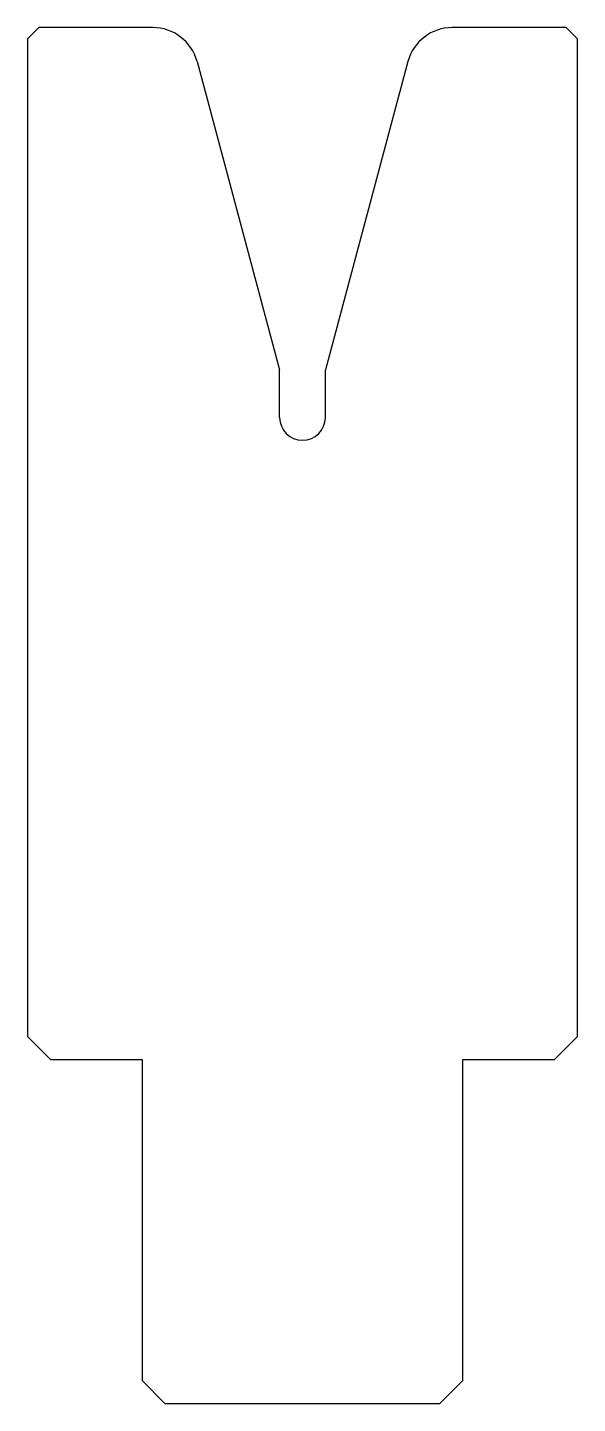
# Model space of a CAD drawing. Extents: x 53.9 to 77.9, y 74.4 to 134.4.
import ezdxf

# ---------------------------------------------------------------- set-up
doc = ezdxf.new("R2010")
doc.units = 0
doc.header["$LTSCALE"] = 25.4
doc.layers.add('PREDEFINITO', color=7, linetype='CONTINUOUS')

msp = doc.modelspace()

# ---------------------------------------------------------------- linework, layer by layer
at = {"layer": 'PREDEFINITO', "color": 7, "linetype": 'CONTINUOUS'}
for p, q in [((53.864, 133.909), (54.364, 134.409)), ((59.33, 134.409), (54.364, 134.409)), ((77.364, 134.409), (72.399, 134.409)), ((77.364, 134.409), (77.864, 133.909)), ((53.864, 133.909), (53.864, 90.409)), ((77.864, 90.409), (77.864, 133.909)), ((61.261, 132.927), (64.864, 119.481)), ((70.467, 132.927), (66.864, 119.481)), ((64.864, 117.409), (64.864, 119.481)), ((66.864, 117.409), (66.864, 119.481)), ((53.864, 90.409), (54.864, 89.409)), ((76.864, 89.409), (77.864, 90.409)), ((54.864, 89.409), (58.864, 89.409)), ((58.864, 89.409), (58.864, 75.409)), ((72.864, 75.409), (72.864, 89.409)), ((72.864, 89.409), (76.864, 89.409)), ((59.864, 74.409), (58.864, 75.409)), ((72.864, 75.409), (71.864, 74.409)), ((59.864, 74.409), (71.864, 74.409))]:
    msp.add_line(p, q, dxfattribs=at)
for centre, radius, start, end in [((59.33, 132.409), 2, 15, 90), ((72.399, 132.409), 2, 90, 165), ((65.864, 117.409), 1, 180, 0)]:
    msp.add_arc(centre, radius, start, end, dxfattribs=at)

doc.saveas('drawing.dxf')
